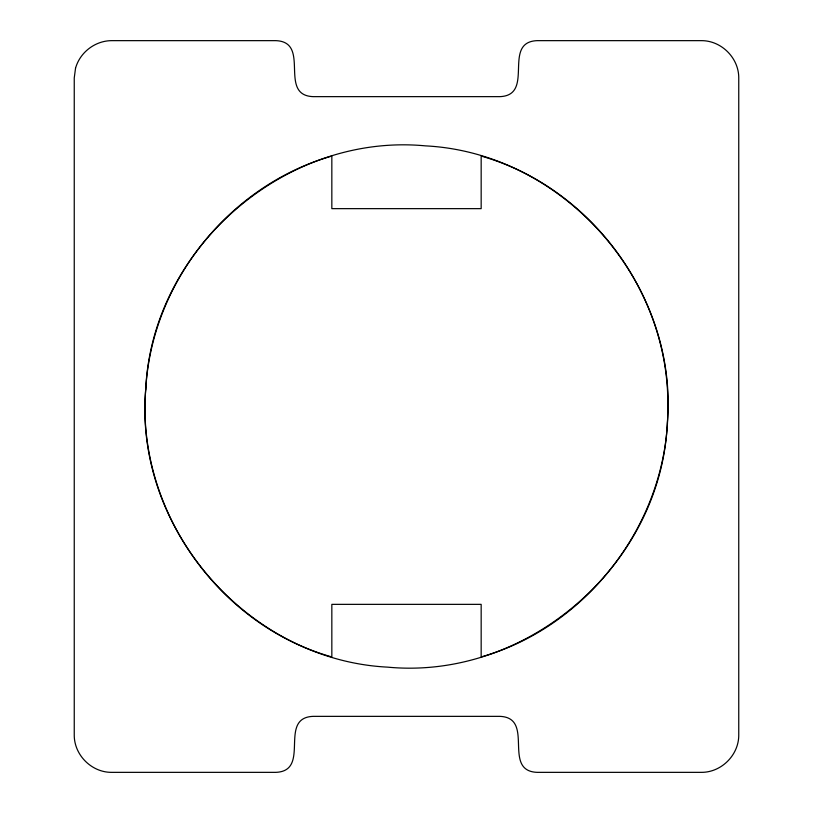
<?xml version="1.0" encoding="UTF-8"?>
<svg xmlns="http://www.w3.org/2000/svg" width="813" height="813" viewBox="0 0 813 813"><rect width="100%" height="100%" fill="white"/><g stroke="black" fill="none" stroke-linecap="round" stroke-linejoin="round"><path stroke-width="1.22" d="M145.71 389.773C133.84 528.643 248.341 660.034 387.588 667.138C528.054 680.461 661.304 564.09 667.29 423.227C679.16 284.357 564.659 152.966 425.412 145.862C284.946 132.539 151.696 248.91 145.71 389.773M145.842 387.913C135.425 506.651 217.081 624.75 331.836 656.924L331.836 604.354L481.164 604.354L481.164 656.924C589.577 626.254 669.394 519.161 667.819 406.5C669.394 293.839 589.577 186.746 481.164 156.076L481.164 208.646L331.836 208.646L331.836 156.076C229.703 185.222 152.143 281.898 145.842 387.913M75.518 68.322L74.247 77.977L74.247 735.023C74.125 755.003 91.605 772.472 111.584 772.35L275.841 772.35C311.42 770.978 277.589 717.727 313.168 716.355L499.832 716.355C535.411 717.727 501.58 770.978 537.159 772.35L701.416 772.35C721.395 772.472 738.875 755.003 738.753 735.023L738.753 77.977C738.875 57.997 721.395 40.528 701.416 40.65L537.159 40.65C501.58 42.022 535.411 95.273 499.832 96.645L313.168 96.645C277.589 95.273 311.42 42.022 275.841 40.65L111.584 40.65C95.08 40.741 79.877 52.398 75.518 68.322"/></g></svg>
